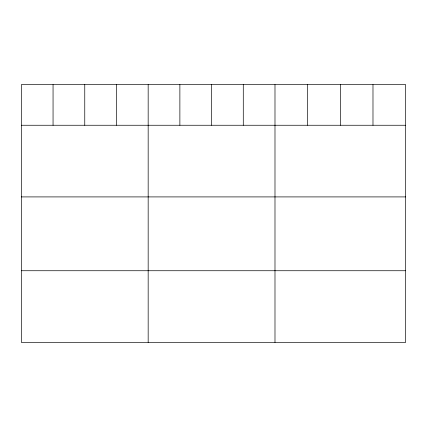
<?xml version="1.0" encoding="UTF-8"?>
<svg xmlns="http://www.w3.org/2000/svg" width="427" height="427" viewBox="0 0 427 427"><rect width="100%" height="100%" fill="white"/><g stroke="black" fill="none" stroke-linecap="round" stroke-linejoin="round"><path stroke-width="0.64" d="M405.65 125.255L405.65 342.39L21.35 342.39L21.35 84.61L405.65 84.61L405.65 125.255L21.35 125.255M21.35 196.911L405.65 196.911M21.35 270.734L405.65 270.734M372.984 84.61L372.984 125.255M340.319 84.61L340.319 125.255M307.653 84.61L307.653 125.255M274.988 84.61L274.988 342.39M243.283 84.61L243.283 125.255M211.578 84.61L211.578 125.255M179.874 84.61L179.874 125.255M148.169 84.61L148.169 342.39M116.464 84.61L116.464 125.255M84.76 84.61L84.76 125.255M53.055 84.61L53.055 125.255"/></g></svg>
